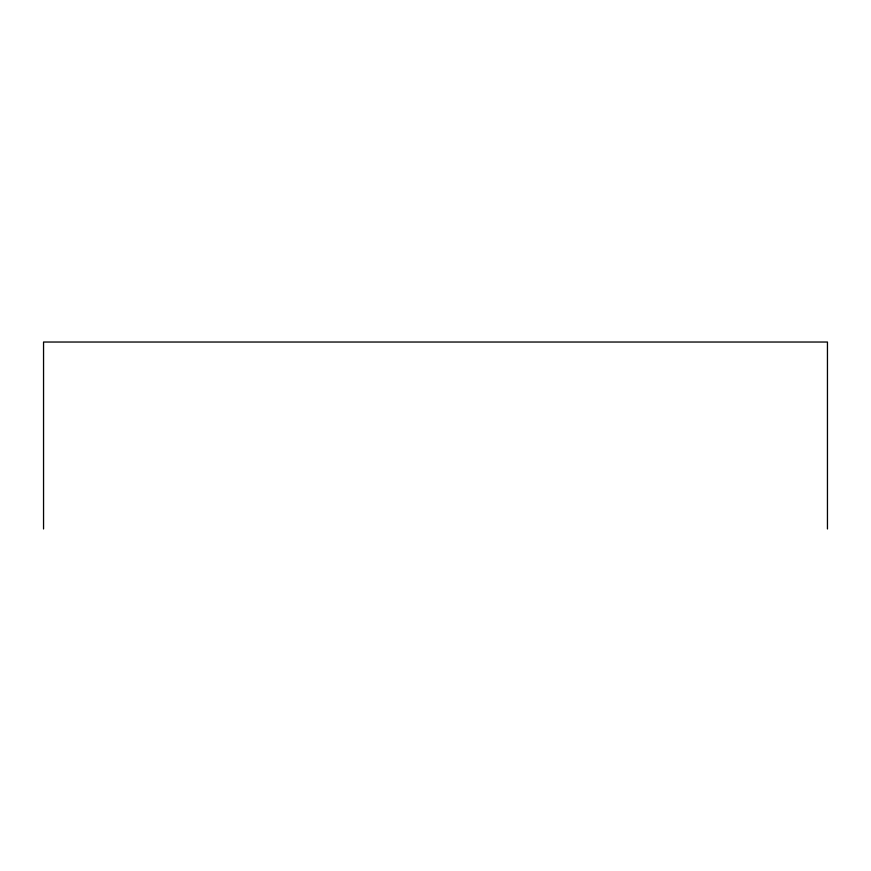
<?xml version="1.0" encoding="UTF-8"?>
<svg xmlns="http://www.w3.org/2000/svg" width="871" height="871" viewBox="0 0 871 871"><rect width="100%" height="100%" fill="white"/><g stroke="black" fill="none" stroke-linecap="round" stroke-linejoin="round"><path stroke-width="1.31" d="M827.45 528.969L827.45 342.031L43.55 342.031L43.55 528.969"/></g></svg>
